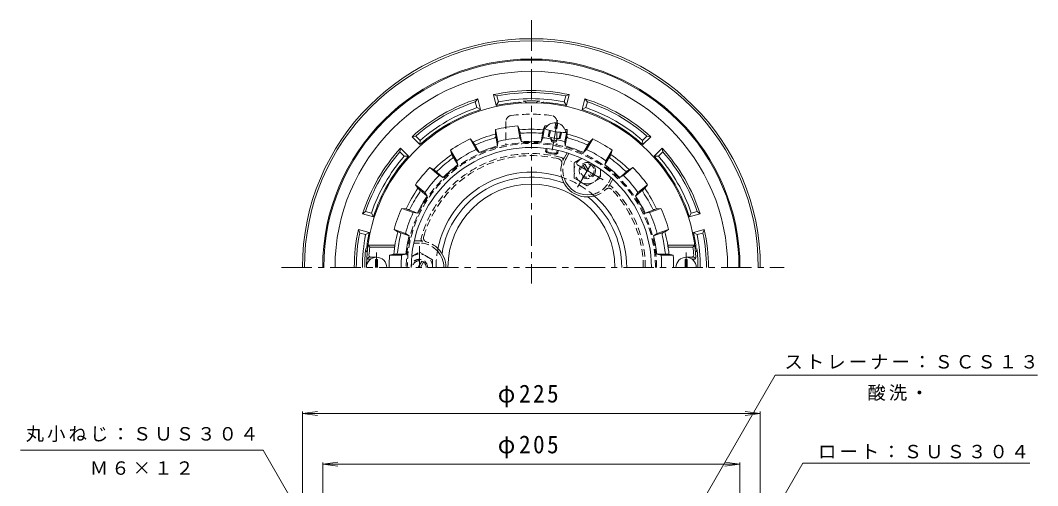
# Model space of a CAD drawing. Units: millimetres, scale not verified. Extents: x -285 to 231, y -346 to 340.
# Drawn here: x -284 to 215.8, y 110.9 to 339.8 of the extents above; entities that cross this region are included whole.
import ezdxf

# ---------------------------------------------------------------- set-up
doc = ezdxf.new("R2010")
doc.units = ezdxf.units.MM
doc.header["$LTSCALE"] = 3
doc.linetypes.add('CHAIN1', pattern=[8, 5, -1, 1, -1])
doc.linetypes.add('DASHED1', pattern=[1.8, 1.2, -0.6])
for name, color, linetype, lineweight in [('0-0_通り芯', 3, 'Continuous', 9), ('0-1_躯体', 2, 'Continuous', 9), ('0-2_仕上', 6, 'Continuous', 9), ('0-4_その他', 7, 'Continuous', 9), ('0-5_寸法', 7, 'Continuous', 9), ('0-6_ハッチ', 2, 'DASHED1', 9)]:
    doc.layers.add(name, color=color, linetype=linetype, lineweight=lineweight)
doc.styles.add('ＭＳ ゴシック', font='')
doc.styles.get('ＭＳ ゴシック').set_extended_font_data('MS Gothic')

msp = doc.modelspace()

# ---------------------------------------------------------------- linework, layer by layer
at = {"layer": '0-0_通り芯', "linetype": 'CHAIN1'}
for p, q in [((-32.96, 339.8), (-32.96, 210.308)), ((-155.767, 218.27), (91.301, 218.27))]:
    msp.add_line(p, q, dxfattribs=at)
at = {"layer": '0-0_通り芯'}
for radius, start, end in [(112.5, 0, 180), (111.5, 0, 180), (44.413, 68.75476, 171.24519), (40.985, 0, 180), (44.413, 0, 51.24525)]:
    msp.add_arc((-32.96, 218.27), radius, start, end, dxfattribs=at)
at = {"layer": '0-1_躯体'}
for p, q in [((-59.317, 301.181), (-60.486, 299.746)), ((-57.892, 295.863), (-59.317, 301.181)), ((-50.165, 297.933), (-51.59, 303.252)), ((-49.86, 302.593), (-51.59, 303.252)), ((-49.082, 299.689), (-49.86, 302.593)), ((-16.838, 299.689), (-16.06, 302.593)), ((-14.33, 303.252), (-16.06, 302.593)), ((-15.755, 297.933), (-14.33, 303.252)), ((-8.028, 295.863), (-6.603, 301.181)), ((-5.435, 299.746), (-6.603, 301.181)), ((-59.707, 296.842), (-60.486, 299.746)), ((-57.892, 295.863), (-59.707, 296.842)), ((-49.082, 299.689), (-50.165, 297.933)), ((-15.755, 297.933), (-16.838, 299.689)), ((-6.213, 296.842), (-8.028, 295.863)), ((-6.213, 296.842), (-5.435, 299.746)), ((-89.758, 282.846), (-91.585, 282.552)), ((-87.691, 278.658), (-91.585, 282.552)), ((-87.632, 280.72), (-89.758, 282.846)), ((-87.632, 280.72), (-87.691, 278.658)), ((21.712, 280.72), (23.838, 282.846)), ((21.771, 278.658), (21.712, 280.72)), ((21.771, 278.658), (25.665, 282.552)), ((25.665, 282.552), (23.838, 282.846)), ((-97.242, 276.895), (-97.536, 275.067)), ((-95.41, 272.942), (-97.536, 275.067)), ((-93.348, 273.001), (-97.242, 276.895)), ((27.428, 273.001), (31.322, 276.895)), ((29.49, 272.942), (31.616, 275.067)), ((31.616, 275.067), (31.322, 276.895)), ((-93.348, 273.001), (-95.41, 272.942)), ((29.49, 272.942), (27.428, 273.001)), ((-114.436, 245.795), (-115.871, 244.627)), ((-111.532, 245.017), (-114.436, 245.795)), ((-111.532, 245.017), (-110.553, 243.202)), ((44.633, 243.202), (45.612, 245.017)), ((45.612, 245.017), (48.516, 245.795)), ((49.951, 244.627), (48.516, 245.795)), ((-110.553, 243.202), (-115.871, 244.627)), ((44.633, 243.202), (49.951, 244.627)), ((-112.623, 235.474), (-117.942, 236.9)), ((-117.283, 235.17), (-117.942, 236.9)), ((-114.379, 234.392), (-117.283, 235.17)), ((-114.379, 234.392), (-112.623, 235.474)), ((46.703, 235.474), (52.022, 236.9)), ((48.459, 234.392), (46.703, 235.474)), ((48.459, 234.392), (51.363, 235.17)), ((51.363, 235.17), (52.022, 236.9))]:
    msp.add_line(p, q, dxfattribs=at)
at = {"layer": '0-1_躯体', "color": 4, "linetype": 'CHAIN1'}
for p, q in [((2.305, 261.418), (-13.492, 270.539)), ((-3.46, 269.365), (-10.208, 257.678)), ((-87.96, 228.684), (-87.96, 218.27))]:
    msp.add_line(p, q, dxfattribs=at)
at = {"layer": '0-1_躯体', "color": 4, "linetype": 'DASHED1'}
for p, q in [((-8.571, 271.605), (-11.96, 269.648)), ((-11.96, 269.648), (-11.96, 262.154)), ((-7.536, 268.497), (-4.25, 262.806)), ((-6.67, 268.997), (-3.384, 263.306)), ((1.04, 266.488), (1.04, 262.154)), ((-5.46, 258.401), (-11.96, 262.154)), ((-5.46, 258.401), (1.04, 262.154)), ((-91.718, 223.606), (-87.965, 225.773)), ((-81.465, 222.02), (-87.965, 225.773)), ((-88.537, 218.27), (-86.75, 221.365)), ((-87.383, 218.27), (-85.884, 220.865)), ((-81.465, 222.02), (-81.465, 218.27))]:
    msp.add_line(p, q, dxfattribs=at)
for radius in [4, 3.324]:
    msp.add_circle((-5.46, 265.901), radius, dxfattribs=at)
at = {"layer": '0-1_躯体'}
for centre, radius, start, end in [((-32.96, 218.27), 102.5, 0, 180), ((-32.96, 218.27), 102, 0, 180), ((-32.96, 218.27), 96.441, 0, 180), ((-32.96, 218.27), 87, 77.63521, 102.36473), ((-32.96, 218.27), 87, 107.63522, 132.36475), ((-32.96, 218.27), 86, 78.66673, 101.33322), ((-32.96, 218.27), 83, 78.79945, 101.20047), ((-32.96, 218.27), 81.876, 87.12955, 92.87045), ((-36.96, 298.045), 2, 36.49245, 92.87048), ((-28.96, 298.045), 2, 87.12952, 143.50816), ((-32.96, 218.27), 87, 47.63521, 72.36473), ((-32.96, 218.27), 86, 108.66675, 131.33324), ((-32.96, 218.27), 81.5, 107.81322, 132.18677), ((-32.96, 218.27), 83, 108.79947, 131.20049), ((-32.96, 218.27), 81.5, 94.32831, 102.18675), ((-38.96, 297.543), 2, 52.4436, 94.32849), ((-26.96, 297.543), 2, 85.67151, 127.55655), ((-32.96, 218.27), 81.5, 77.8132, 85.67166), ((-32.96, 218.27), 81.5, 47.8132, 72.18675), ((-32.96, 218.27), 83, 48.79945, 71.20047), ((-32.96, 218.27), 86, 48.66673, 71.33322), ((-32.96, 218.27), 87, 137.63521, 162.36473), ((-32.96, 218.27), 86, 138.66673, 161.33322), ((-32.96, 218.27), 87, 17.63522, 42.36475), ((-32.96, 218.27), 86, 18.66675, 41.33324), ((-32.96, 218.27), 83, 138.79945, 161.20047), ((-32.96, 218.27), 81.5, 137.8132, 162.18675), ((-32.96, 218.27), 81.5, 17.81322, 42.18677), ((-32.96, 218.27), 83, 18.79947, 41.20049), ((-5.46, 265.901), 13, 194.35336, 285.6466), ((-5.46, 265.901), 12, 197.59521, 282.40476), ((-32.96, 218.27), 87, 167.63525, 180), ((-32.96, 218.27), 86, 168.66676, 180), ((-32.96, 218.27), 81.5, 167.81323, 172.77383), ((-32.96, 218.27), 81.5, 7.22617, 12.18677), ((-32.96, 218.27), 86, 359.99998, 11.33324), ((-32.96, 218.27), 87, 359.99998, 12.36475), ((-32.96, 218.27), 83, 168.79951, 180), ((-32.96, 218.27), 83, 359.99998, 11.20049), ((-32.96, 218.27), 81.876, 173.5304, 180), ((-112.327, 227.27), 2, 173.52994, 229.91069), ((-111.829, 228.27), 2, 172.77383, 214.65816), ((-87.96, 218.27), 12, 359.99998, 42.40484), ((-87.96, 218.27), 13, 359.99998, 45.64668), ((45.908, 228.27), 2, 325.34184, 7.22617), ((46.407, 227.27), 2, 310.08893, 6.47006), ((-32.96, 218.27), 81.876, 0, 6.4696)]:
    msp.add_arc(centre, radius, start, end, dxfattribs=at)
at = {"layer": '0-1_躯体', "color": 4, "linetype": 'DASHED1'}
for centre, radius, start, end in [((-5.463, 265.896), 6.5, 114.57921, 5.19878), ((-87.96, 218.27), 4, 359.99976, 180.00024), ((-87.955, 218.27), 6.5, 359.99954, 125.42076), ((-87.96, 218.27), 3.324, 359.99969, 180.00031)]:
    msp.add_arc(centre, radius, start, end, dxfattribs=at)
at = {"layer": '0-2_仕上', "linetype": 'CHAIN1'}
msp.add_line((-20.192, 290.681), (-23.276, 273.192), dxfattribs=at)
at = {"layer": '0-2_仕上'}
for p, q in [((-50.62, 283.871), (-50.494, 286.038)), ((-50.494, 286.038), (-49.452, 280.13)), ((-38.802, 285.955), (-39.661, 287.948)), ((-39.661, 287.948), (-38.619, 282.041)), ((-38.802, 285.955), (-37.769, 280.096)), ((-27.118, 285.955), (-28.151, 280.096)), ((-26.258, 287.948), (-27.3, 282.041)), ((-27.118, 285.955), (-26.258, 287.948)), ((-15.426, 286.038), (-16.467, 280.13)), ((-15.3, 283.871), (-15.426, 286.038)), ((-61.599, 279.875), (-63.089, 281.454)), ((-63.089, 281.454), (-60.089, 276.259)), ((-50.62, 283.871), (-49.587, 278.012)), ((-49.452, 280.13), (-49.587, 278.012)), ((-37.769, 280.096), (-38.619, 282.041)), ((-28.151, 280.096), (-27.3, 282.041)), ((-23.322, 281.562), (-23.218, 282.15)), ((-20.369, 281.041), (-20.265, 281.629)), ((-16.467, 280.13), (-16.333, 278.012)), ((-15.3, 283.871), (-16.333, 278.012)), ((-2.831, 281.454), (-5.831, 276.259)), ((-4.32, 279.875), (-2.831, 281.454)), ((-72.606, 275.96), (-69.615, 270.759)), ((-71.992, 273.875), (-72.606, 275.96)), ((-61.599, 279.875), (-58.625, 274.723)), ((-58.625, 274.723), (-60.089, 276.259)), ((-4.32, 279.875), (-7.295, 274.723)), ((-7.295, 274.723), (-5.831, 276.259)), ((6.687, 275.96), (3.696, 270.759)), ((6.072, 273.875), (6.687, 275.96)), ((-71.992, 273.875), (-69.017, 268.723)), ((-69.017, 268.723), (-69.615, 270.759)), ((6.072, 273.875), (3.097, 268.723)), ((3.097, 268.723), (3.696, 270.759)), ((-80.942, 266.364), (-82.882, 267.339)), ((-82.882, 267.339), (-78.286, 263.483)), ((-80.942, 266.364), (-76.385, 262.54)), ((15.023, 266.364), (10.465, 262.54)), ((16.962, 267.339), (12.367, 263.483)), ((15.023, 266.364), (16.962, 267.339)), ((-76.385, 262.54), (-78.286, 263.483)), ((10.465, 262.54), (12.367, 263.483)), ((-89.952, 258.913), (-88.656, 257.172)), ((-89.952, 258.913), (-85.357, 255.057)), ((-88.656, 257.172), (-84.098, 253.348)), ((-85.357, 255.057), (-84.098, 253.348)), ((22.736, 257.172), (18.179, 253.348)), ((19.438, 255.057), (18.179, 253.348)), ((24.033, 258.913), (19.438, 255.057)), ((24.033, 258.913), (22.736, 257.172)), ((-96.654, 247.306), (-91.017, 245.254)), ((-94.498, 247.053), (-96.654, 247.306)), ((-94.498, 247.053), (-88.907, 245.018)), ((-88.907, 245.018), (-91.017, 245.254)), ((28.578, 247.053), (22.988, 245.018)), ((22.988, 245.018), (25.097, 245.254)), ((30.734, 247.306), (25.097, 245.254)), ((28.578, 247.053), (30.734, 247.306)), ((-98.602, 235.777), (-93.012, 233.742)), ((-94.779, 234.917), (-93.012, 233.742)), ((32.682, 235.777), (27.092, 233.742)), ((28.859, 234.917), (27.092, 233.742)), ((-113.209, 229.27), (-112.332, 228.27)), ((-113.209, 229.27), (-100.098, 229.27)), ((47.29, 229.27), (34.179, 229.27)), ((47.29, 229.27), (46.413, 228.27)), ((-112.465, 223.59), (-113.53, 222.583)), ((-112.803, 222.27), (-112.001, 222.27)), ((-111.732, 223.27), (-108.96, 223.27)), ((-100.585, 224.77), (-102.609, 224.27)), ((-102.609, 224.27), (-96.699, 224.27)), ((-100.585, 224.77), (-94.631, 224.77)), ((-94.631, 224.77), (-96.699, 224.27)), ((28.711, 224.77), (30.78, 224.27)), ((34.665, 224.77), (28.711, 224.77)), ((36.69, 224.27), (30.78, 224.27)), ((34.665, 224.77), (36.69, 224.27)), ((45.812, 223.27), (43.04, 223.27)), ((46.884, 222.27), (46.081, 222.27)), ((46.545, 223.59), (47.61, 222.583))]:
    msp.add_line(p, q, dxfattribs=at)
at = {"layer": '0-2_仕上', "color": 4}
for p, q in [((-24.656, 282.643), (-24.114, 285.715)), ((-24.18, 282.461), (-23.629, 285.587)), ((-21.388, 286.777), (-20.934, 289.354)), ((-21.388, 286.777), (-20.403, 286.603)), ((-20.403, 286.603), (-19.949, 289.18)), ((-19.256, 281.593), (-18.705, 284.719)), ((-18.747, 281.601), (-18.205, 284.673)), ((-25.929, 275.421), (-25.682, 276.823)), ((-25.929, 275.421), (-25.524, 274.842)), ((-25.524, 274.842), (-25.185, 276.759)), ((-20.599, 273.974), (-20.261, 275.891)), ((-20.02, 274.379), (-19.773, 275.781)), ((-20.02, 274.379), (-20.599, 273.974)), ((-108.501, 222.186), (-109.501, 222.186)), ((-109.501, 222.186), (-109.501, 218.27)), ((-108.501, 222.186), (-108.501, 218.27)), ((42.581, 222.186), (43.581, 222.186)), ((42.581, 222.186), (42.581, 218.27)), ((43.581, 222.186), (43.581, 218.27))]:
    msp.add_line(p, q, dxfattribs=at)
at = {"layer": '0-2_仕上', "color": 4, "linetype": 'CHAIN1'}
for p, q in [((-109.001, 225.672), (-109.001, 218.27)), ((43.081, 225.672), (43.081, 218.27))]:
    msp.add_line(p, q, dxfattribs=at)
at = {"layer": '0-2_仕上'}
for points in [[(-98.602, 235.777), (-100.416, 236.969), (-94.779, 234.917)], [(32.682, 235.777), (34.496, 236.969), (28.859, 234.917)], [(-112.332, 228.27), (-100.156, 228.27), (-100.098, 229.27)], [(46.413, 228.27), (34.237, 228.27), (34.179, 229.27)]]:
    msp.add_lwpolyline(points, dxfattribs=at)
for centre, radius, start, end in [((-32.96, 218.27), 81, 3.58333, 179.52999), ((-32.96, 218.27), 70, 95.49356, 104.50647), ((-32.96, 218.27), 67.937, 90, 94.9332), ((-37.669, 285.289), 1, 189.99979, 274.01941), ((-32.96, 218.27), 67.937, 85.0668, 90), ((-28.251, 285.289), 1, 265.98059, 350.00021), ((-32.96, 218.27), 70, 83.57223, 84.50644), ((-32.96, 218.27), 70, 79.59103, 80.40953), ((-32.96, 218.27), 70, 75.49353, 76.42835), ((-32.96, 218.27), 70, 115.49359, 124.49811), ((-32.96, 218.27), 67.937, 105.06685, 114.93318), ((-32.96, 218.27), 66.184, 105.98062, 114.01942), ((-51.456, 282.857), 1, 285.98038, 9.99979), ((-32.96, 218.27), 64.021, 95.07172, 104.92831), ((-32.96, 218.27), 62.013, 90, 94.44771), ((-32.96, 218.27), 66.184, 90, 94.01942), ((-32.96, 218.27), 66.184, 85.98058, 90), ((-32.96, 218.27), 62.013, 85.55229, 90), ((-32.96, 218.27), 64.021, 81.34196, 84.92828), ((-21.853, 281.257), 1.5, 168.28333, 259.9995), ((-21.731, 281.951), 1.5, 172.39011, 259.9995), ((-21.853, 281.257), 1.5, 260, 351.71617), ((-21.731, 281.951), 1.5, 260, 347.6125), ((-32.96, 218.27), 64.021, 75.07169, 78.65805), ((-14.463, 282.857), 1, 170.00021, 254.01962), ((-32.96, 218.27), 67.937, 65.06682, 74.93315), ((-32.96, 218.27), 66.184, 65.98058, 74.01938), ((-32.96, 218.27), 70, 55.50189, 64.50641), ((-32.96, 218.27), 59, 0, 180), ((-32.96, 218.27), 64.021, 115.07175, 124.92827), ((-60.307, 279.636), 1, 209.99968, 294.02031), ((-32.96, 218.27), 62.013, 105.55231, 114.44772), ((-32.96, 218.27), 62.013, 65.55228, 74.44769), ((-5.613, 279.636), 1, 245.97969, 330.00032), ((-32.96, 218.27), 64.021, 55.07173, 64.92825), ((-32.96, 218.27), 67.937, 125.06685, 134.9332), ((-32.96, 218.27), 66.184, 125.98061, 134.01942), ((-72.431, 272.636), 1, 305.98123, 30.00055), ((6.512, 272.636), 1, 149.99945, 234.01877), ((-32.96, 218.27), 66.184, 45.98058, 54.01939), ((-32.96, 218.27), 67.937, 45.0668, 54.93315), ((-32.96, 218.27), 70, 135.49358, 144.50645), ((-79.646, 266.582), 1, 229.99983, 314.01953), ((-32.96, 218.27), 62.013, 125.55231, 134.44772), ((-32.96, 218.27), 62.013, 45.55228, 54.44769), ((13.726, 266.582), 1, 225.98047, 310.00017), ((-32.96, 218.27), 70, 35.49355, 44.50642), ((-32.96, 218.27), 64.021, 135.07175, 144.9283), ((-32.96, 218.27), 64.021, 35.0717, 44.92825), ((-32.96, 218.27), 67.937, 145.06683, 154.9332), ((-32.96, 218.27), 66.184, 145.98059, 154.01941), ((-88.645, 255.857), 1, 325.98128, 49.99983), ((22.725, 255.857), 1, 130.00017, 214.01872), ((-32.96, 218.27), 66.184, 25.98059, 34.01941), ((-32.96, 218.27), 67.937, 25.0668, 34.93317), ((-32.96, 218.27), 62.013, 145.55231, 154.44772), ((-32.96, 218.27), 62.013, 25.55228, 34.44769), ((-32.96, 218.27), 70, 155.49356, 164.50645), ((-32.96, 218.27), 64.021, 155.07173, 164.9283), ((-93.354, 247.701), 1, 250.00096, 334.01959), ((-32.96, 218.27), 64.021, 15.0717, 24.92827), ((27.435, 247.701), 1, 205.98041, 289.99904), ((-32.96, 218.27), 70, 15.49355, 24.50644), ((-32.96, 218.27), 67.937, 165.06685, 174.50969), ((-98.143, 234.545), 1, 345.98077, 70.00096), ((32.223, 234.545), 1, 109.99904, 194.01923), ((-32.96, 218.27), 67.937, 5.49031, 14.93315), ((-32.96, 218.27), 66.184, 165.98061, 173.5905), ((-32.96, 218.27), 62.013, 165.55231, 173.98338), ((-32.96, 218.27), 62.013, 6.01662, 14.44769), ((-32.96, 218.27), 66.184, 6.4095, 14.01939), ((-32.96, 218.27), 80, 172.81924, 175.64423), ((-99.724, 225.77), 1, 270, 353.5905), ((33.804, 225.77), 1, 186.4095, 270), ((-32.96, 218.27), 80, 4.35577, 7.18076), ((-112.803, 223.27), 1, 176.41641, 270), ((-111.732, 224.27), 1, 175.64409, 270), ((-32.96, 218.27), 69.907, 175.07635, 180), ((-32.96, 218.27), 64.021, 174.62242, 180), ((-32.96, 218.27), 64.021, 0, 5.37758), ((-32.96, 218.27), 69.907, 0, 4.92365), ((45.812, 224.27), 1, 270, 4.35591), ((46.884, 223.27), 1, 270, 3.58359)]:
    msp.add_arc(centre, radius, start, end, dxfattribs=at)
at = {"layer": '0-2_仕上', "color": 4}
for centre, radius, start, end in [((-21.366, 284.023), 5.348, 85.364, 154.22841), ((-15.406, 317.822), 33.267, 251.09946, 268.90061), ((-21.366, 284.023), 5.348, 5.77166, 74.63607), ((-19.237, 296.1), 14.507, 248.0653, 271.93477), ((-20.51, 288.878), 14.507, 248.0653, 271.93477), ((-20.51, 288.878), 14.905, 250.34391, 269.65616), ((-109.001, 218.27), 5, 0, 180), ((43.081, 218.27), 5, 0, 180)]:
    msp.add_arc(centre, radius, start, end, dxfattribs=at)
at = {"layer": '0-4_その他'}
for p, q in [((-145.46, 146.426), (-138.024, 147.405)), ((-145.46, 147.326), (-145.46, -43.43)), ((-145.46, 146.426), (79.54, 146.426)), ((-145.46, 146.426), (-138.024, 145.447)), ((79.54, 146.426), (72.104, 147.405)), ((79.54, 146.426), (72.104, 145.447)), ((79.54, 147.326), (79.54, -43.43)), ((-135.46, 121.426), (-128.024, 122.405)), ((-135.46, 122.326), (-135.46, -37.574)), ((-135.46, 121.426), (69.54, 121.426)), ((-135.46, 121.426), (-128.024, 120.447)), ((69.54, 121.426), (62.104, 122.405)), ((69.54, 121.426), (62.104, 120.447)), ((69.54, 122.326), (69.54, -37.574))]:
    msp.add_line(p, q, dxfattribs=at)
at = {"layer": '0-5_寸法'}
for p, q in [((86.903, 165.186), (6.674, 26.225)), ((86.903, 165.186), (215.793, 165.186)), ((-164.745, 128.426), (-284.022, 128.426)), ((-104.454, 24), (-164.745, 128.426))]:
    msp.add_line(p, q, dxfattribs=at)
msp.add_lwpolyline([(27.983, -3.574), (100.417, 121.917), (212.007, 121.917)], dxfattribs=at)
at = {"layer": '0-6_ハッチ'}
for p, q in [((-45.46, 290.014), (-45.46, 278.486)), ((-20.46, 290.014), (-20.46, 278.486)), ((-16.718, 272.401), (-15.443, 274.61)), ((-15.852, 271.901), (-14.469, 274.297)), ((4.932, 259.901), (6.316, 262.297)), ((5.798, 259.401), (7.073, 261.61)), ((-87.96, 230.27), (-90.727, 230.27)), ((-87.96, 231.27), (-90.51, 231.27))]:
    msp.add_line(p, q, dxfattribs=at)
for centre, radius, start, end in [((-42.46, 290.014), 3, 97.13364, 180), ((-32.96, 214.106), 79.5, 82.86641, 97.13359), ((-23.46, 290.014), 3, 0, 82.86636), ((-32.96, 218.27), 61.5, 0, 180), ((-32.96, 218.27), 60.944, 0, 180), ((-32.96, 218.27), 56, 74.62402, 165.37592), ((-32.96, 218.27), 55, 75.82635, 164.17365), ((-19.982, 269.656), 2, 345.50188, 75.82657), ((-18.377, 271.301), 1, 337.312, 74.62364), ((-5.46, 265.901), 12, 149.99997, 197.59521), ((-5.46, 265.901), 13, 149.99991, 157.31186), ((-5.46, 265.901), 13, 165.50212, 194.35336), ((-32.96, 218.27), 46.843, 48.55433, 71.44564), ((-5.46, 265.901), 12, 282.40476, 329.99992), ((-5.46, 265.901), 13, 285.6466, 314.49786), ((5.053, 255.202), 2, 44.17442, 134.49887), ((-5.46, 265.901), 13, 322.688, 329.99991), ((5.675, 257.415), 1, 45.37592, 142.68735), ((-32.96, 218.27), 56, 0, 45.3759), ((-32.96, 218.27), 55, 0, 44.17365), ((-87.96, 218.27), 13, 82.68799, 89.99989), ((-87.96, 218.27), 12, 42.40484, 89.99991), ((-86.178, 232.156), 1, 165.3759, 262.68733), ((-83.951, 232.724), 2, 164.17441, 254.49886), ((-87.96, 218.27), 13, 45.64668, 74.49785), ((-32.96, 218.27), 46.843, 168.55434, 180)]:
    msp.add_arc(centre, radius, start, end, dxfattribs=at)
at = {"layer": '0-6_ハッチ', "linetype": 'Continuous'}
for start, end in [(71.44564, 168.55434), (0, 48.55433)]:
    msp.add_arc((-32.96, 218.27), 46.843, start, end, dxfattribs=at)

# ---------------------------------------------------------------- texts
at = {"layer": '0-4_その他', "color": 2, "char_height": 8.798, "attachment_point": 7, "style": 'ＭＳ ゴシック'}
for s, insert in [('\\T1.21;\\W0.95;φ225', (-49.46, 149.426)), ('\\T1.21;\\W0.95;φ205', (-49.46, 124.426))]:
    msp.add_mtext(s, dxfattribs=dict(at, insert=insert))
at = {"layer": '0-5_寸法', "char_height": 6.598, "attachment_point": 7, "style": 'ＭＳ ゴシック'}
for s, insert in [('\\T1.17;ストレーナー：ＳＣＳ１３', (91.397, 168.203)), ('\\T1.17;酸洗・', (132.136, 152.625)), ('\\T1.17;丸小ねじ：ＳＵＳ３０４', (-281.384, 132.386)), ('\\T1.17;ロート：ＳＵＳ３０４', (107.875, 124.104)), ('\\T1.17;Ｍ６×１２', (-249.884, 116.166))]:
    msp.add_mtext(s, dxfattribs=dict(at, insert=insert))

doc.saveas('drawing.dxf')
